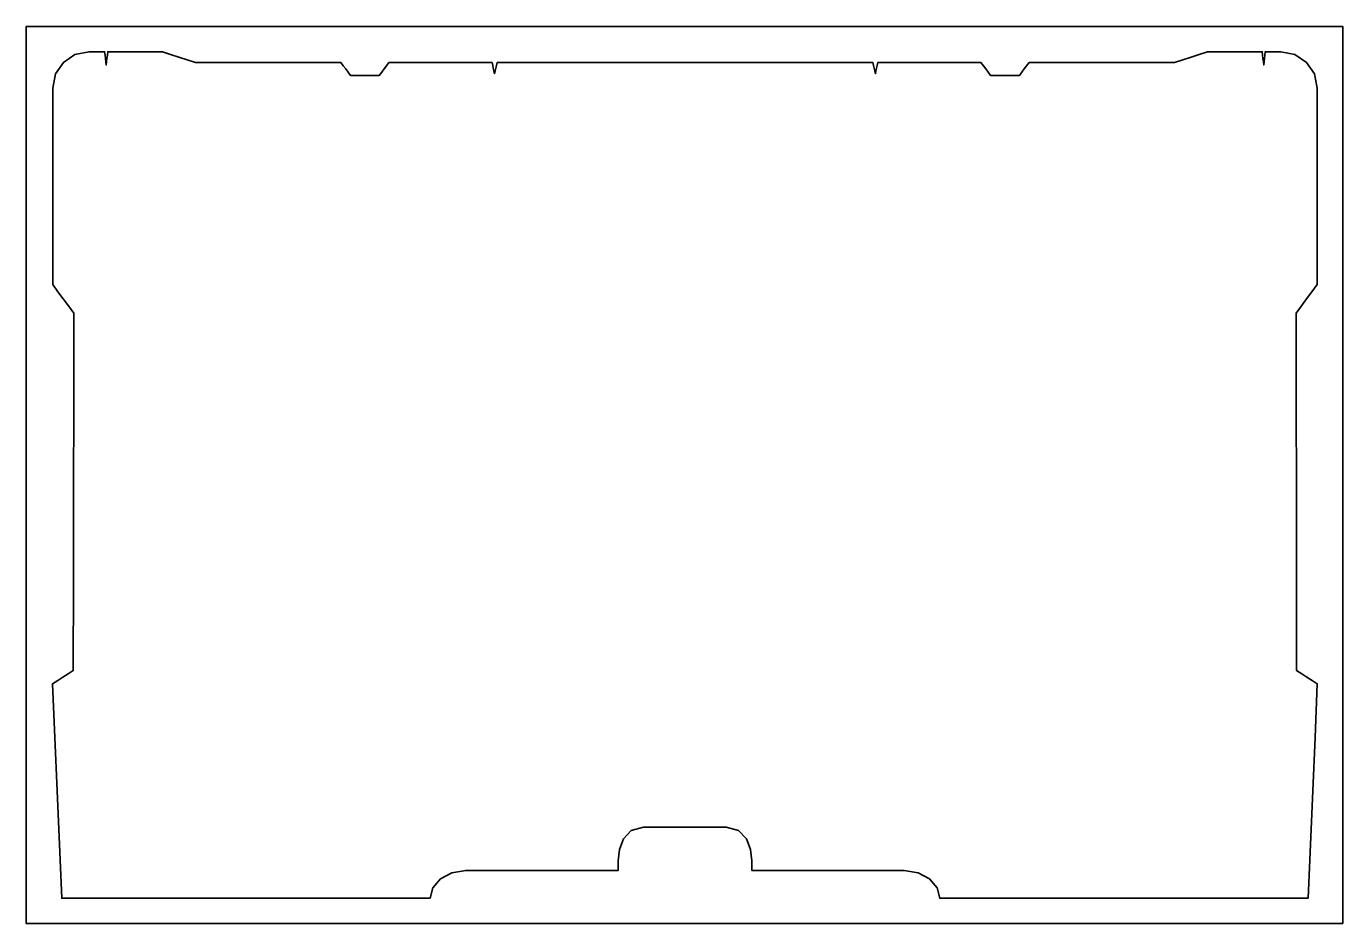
# Model space of a CAD drawing. Header units: millimetres. Extents: x -154 to 364, y -28 to 325.
import ezdxf

# ---------------------------------------------------------------- set-up
doc = ezdxf.new("R2010")
doc.units = ezdxf.units.MM
doc.header["$MEASUREMENT"] = 0
doc.layers.get('0').update_dxf_attribs({"lineweight": 0})
doc.layers.add('Safety', color=7, linetype='Continuous', lineweight=0)

msp = doc.modelspace()

# ---------------------------------------------------------------- linework, layer by layer
at = {"color": 18, "lineweight": 35, "true_color": 0x000000}
msp.add_lwpolyline([(121.41, 10.2), (126.27, 8.93), (129.34, 5.71), (130.95, 1.45), (131.41, -2.93), (131.41, -3.88), (131.41, -4.84), (131.41, -5.79), (131.41, -6.75), (146.37, -6.75), (161.34, -6.75), (176.3, -6.75), (191.26, -6.75), (196.72, -7.66), (201.18, -10.08), (204.19, -13.56), (205.29, -17.65), (205.29, -17.65), (205.29, -17.65), (205.29, -17.65), (205.29, -17.65), (241.46, -17.65), (277.62, -17.65), (313.79, -17.65), (349.95, -17.65), (350.86, 3.4), (351.76, 24.45), (352.66, 45.5), (353.57, 66.55), (351.53, 67.84), (349.5, 69.12), (347.47, 70.4), (345.44, 71.69), (345.38, 106.79), (345.33, 141.89), (345.27, 176.99), (345.22, 212.08), (347.29, 214.88), (349.37, 217.67), (351.45, 220.46), (353.53, 223.25), (353.53, 242.54), (353.53, 261.82), (353.53, 281.1), (353.53, 300.38), (352.4, 305.96), (349.33, 310.5), (344.79, 313.57), (339.21, 314.7), (337.7, 314.7), (336.18, 314.7), (334.66, 314.7), (333.14, 314.7), (332.99, 313.37), (332.83, 312.05), (332.68, 310.73), (332.53, 309.41), (332.37, 310.73), (332.22, 312.05), (332.07, 313.37), (331.91, 314.7), (326.55, 314.7), (321.18, 314.7), (315.82, 314.7), (310.46, 314.7), (307.21, 313.63), (303.97, 312.56), (300.73, 311.5), (297.48, 310.43), (292.24, 310.43), (287.01, 310.43), (281.77, 310.43), (276.53, 310.43), (267.48, 310.43), (258.44, 310.43), (249.39, 310.43), (240.34, 310.43), (239.4, 309.17), (238.45, 307.91), (237.51, 306.66), (236.56, 305.4), (233.73, 305.4), (230.9, 305.4), (228.07, 305.4), (225.24, 305.4), (224.3, 306.66), (223.35, 307.91), (222.4, 309.17), (221.46, 310.43), (211.33, 310.43), (201.2, 310.43), (191.07, 310.43), (180.94, 310.43), (180.69, 309.33), (180.45, 308.22), (180.2, 307.12), (179.96, 306.02), (179.72, 307.12), (179.47, 308.22), (179.23, 309.33), (178.98, 310.43), (142.08, 310.43), (105.18, 310.43), (68.28, 310.43), (31.38, 310.43), (31.14, 309.33), (30.89, 308.22), (30.65, 307.12), (30.4, 306.02), (30.16, 307.12), (29.91, 308.22), (29.67, 309.33), (29.43, 310.43), (19.3, 310.43), (9.17, 310.43), (-0.96, 310.43), (-11.09, 310.43), (-12.04, 309.17), (-12.99, 307.91), (-13.93, 306.66), (-14.88, 305.4), (-17.71, 305.4), (-20.54, 305.4), (-23.37, 305.4), (-26.2, 305.4), (-27.14, 306.66), (-28.09, 307.91), (-29.03, 309.17), (-29.98, 310.43), (-39.03, 310.43), (-48.07, 310.43), (-57.12, 310.43), (-66.16, 310.43), (-71.4, 310.43), (-76.64, 310.43), (-81.88, 310.43), (-87.12, 310.43), (-90.36, 311.5), (-93.61, 312.56), (-96.85, 313.63), (-100.09, 314.7), (-105.46, 314.7), (-110.82, 314.7), (-116.19, 314.7), (-121.55, 314.7), (-121.7, 313.37), (-121.86, 312.05), (-122.01, 310.73), (-122.16, 309.41), (-122.32, 310.73), (-122.47, 312.05), (-122.62, 313.37), (-122.78, 314.7), (-124.29, 314.7), (-125.81, 314.7), (-127.33, 314.7), (-128.85, 314.7), (-134.42, 313.57), (-138.97, 310.5), (-142.04, 305.96), (-143.16, 300.38), (-143.16, 281.1), (-143.16, 261.82), (-143.16, 242.54), (-143.16, 223.25), (-141.09, 220.46), (-139.01, 217.67), (-136.93, 214.88), (-134.85, 212.08), (-134.91, 176.99), (-134.96, 141.89), (-135.02, 106.79), (-135.07, 71.69), (-137.11, 70.4), (-139.14, 69.12), (-141.17, 67.84), (-143.2, 66.55), (-142.3, 45.5), (-141.4, 24.45), (-140.49, 3.4), (-139.59, -17.65), (-103.42, -17.65), (-67.26, -17.65), (-31.1, -17.65), (5.07, -17.65), (5.07, -17.65), (5.07, -17.65), (5.07, -17.65), (5.07, -17.65), (6.17, -13.56), (9.18, -10.08), (13.64, -7.66), (19.1, -6.75), (34.07, -6.75), (49.03, -6.75), (63.99, -6.75), (78.95, -6.75), (78.95, -5.79), (78.95, -4.84), (78.95, -3.88), (78.95, -2.93), (79.42, 1.45), (81.02, 5.71), (84.09, 8.93), (88.95, 10.2), (97.07, 10.2), (105.18, 10.2), (113.3, 10.2)], close=True, dxfattribs=at)
at = {"layer": 'Safety', "color": 18, "lineweight": 35, "true_color": 0x000000}
msp.add_lwpolyline([(363.53, -27.65), (-153.53, -27.65), (-153.53, 324.65), (363.53, 324.65)], close=True, dxfattribs=at)

doc.saveas('drawing.dxf')
